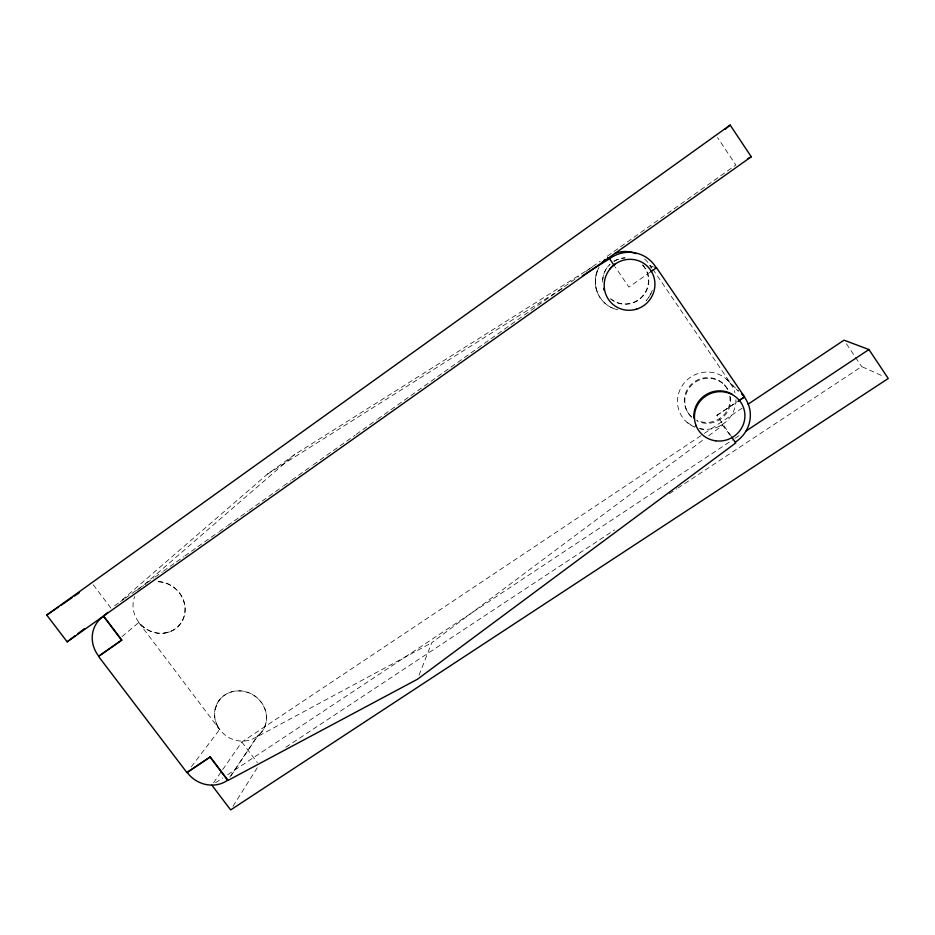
<?xml version="1.0" encoding="UTF-8"?>
<svg xmlns="http://www.w3.org/2000/svg" width="935" height="935" viewBox="0 0 935 935"><rect width="100%" height="100%" fill="white"/><g stroke="black" fill="none" stroke-linecap="round" stroke-linejoin="round"><path stroke-width="0.7" stroke-dasharray="4.67 3.51" d="M215.038 709.49L217.586 702.804L220.157 699.123M419.067 675.163L431.76 642.731L703.973 439.286M232.967 806.286L258.305 766.127M229.776 777.16L257.031 736.57L260.818 733.087M231.027 775.769L257.183 736.768L431.76 642.731M213.542 782.794L221.875 770.814M222.705 769.61L241.849 742.039L703.19 434.167M191.336 766.793L219.596 729.557A26.519 24.567 32.9 0 1 224.727 695.091A26.519 24.567 32.9 0 1 260.83 701.846A26.519 24.567 32.9 0 1 257.031 736.57L257.183 736.768M122.123 599.954L267.445 474.127L294.794 454.48L594.029 265.937M144.563 584.422L294.794 454.48M121.994 636.63L138.812 622.465A26.905 24.988 41.4 0 0 182.769 619.812A26.905 24.988 41.4 0 0 157.898 581.722M136.592 590.651L143.616 585.591M708.648 435.792L722.662 425.308L722.229 424.689L718.068 426.909M114.608 605.775L119.364 602.397M120.557 601.556L124.121 599.019M125.313 598.178L145.544 583.814M146.737 582.972L153.878 577.912M155.07 577.059L162.211 571.998M163.403 571.156L175.301 562.706M176.493 561.865L183.634 556.792M184.826 555.951L196.724 547.513M197.916 546.659L218.147 532.307M219.339 531.466L226.48 526.405M227.661 525.552L239.57 517.113M240.762 516.272L247.904 511.2M249.084 510.358L260.994 501.908M262.186 501.067L282.417 486.714M283.609 485.873L290.738 480.8M291.93 479.959L312.161 465.607M313.354 464.753L355.008 435.207M356.2 434.366L376.431 420.002M377.623 419.16L578.753 276.456M585.894 271.395L600.176 261.262M607.318 256.19L735.857 165.004L717.496 137.503M138.742 622.511L219.596 729.557M650.433 266.335A29.733 29.102 -51.7 0 0 650.106 265.75L651.976 267.994M650.316 272.062L628.939 287.057L615.195 266.989M726.378 379.084L738.58 391.064M731.252 436.341L716.865 415.35L737.142 401.781M716.9 415.409L737.353 401.734M704.406 433.349L742.039 408.233M215.529 782.77L222.834 777.932M227.696 774.706L733.881 439.088M735.097 438.281L741.186 434.249M285.853 747.205L614.552 529.935M669.331 493.727L676.636 488.9M677.852 488.093L861.673 366.59L884.265 376.7M267.445 474.127L565.079 286.729M169.41 631.92L161.778 633.381M703.716 429.329L698.959 428.557M650.106 265.75L653.425 266.907M687.155 422.468L694.53 427.073A29.359 28.482 -25.9 0 1 687.996 379.154A29.359 28.482 -25.9 0 1 734.98 392.899M730.399 383.408L738.346 391.169M724.263 384.752L724.941 385.454M93.29 584.831L111.031 608.311M241.849 742.039L257.347 762.621M722.229 424.689L730.901 436.353M652.794 269.186L730.586 383.28M846.42 343.776L861.673 366.59M687.318 411.54L687.809 412.37M597.114 291.685C594.426 284.24 594.847 275.813 598.283 268.684A29.733 29.102 -51.7 0 0 617.883 309.836M644.636 258.983A29.721 29.09 -51.7 0 1 651.298 268.065M652.326 290.259A29.721 29.09 -51.7 0 1 646.108 300.684A29.733 29.102 -51.7 0 0 651.999 291.229M614.996 309.029A29.721 29.09 -51.7 0 1 598.973 267.316M735.903 399.724A29.359 28.482 -25.9 0 1 700.151 428.779M158.027 581.628A26.893 24.976 41.4 0 1 185.048 611.771A26.893 24.976 41.4 0 1 153.141 632.095A26.893 24.976 41.4 0 1 134.722 596.472M145.661 584.41A26.905 24.988 41.4 0 1 145.953 584.27M729.756 396.089A22.966 22.276 -26 0 1 720.441 417.98A22.966 22.276 -26 0 1 696.517 420.095M691.281 416.484A22.966 22.276 -26 0 1 693.922 382.099A22.966 22.276 -26 0 1 727.851 390.012M730.457 396.837A23.083 22.393 -25.9 0 1 721.095 418.833A23.083 22.393 -25.9 0 1 697.054 420.96M691.783 417.326A23.083 22.393 -25.9 0 1 693.793 383.28A23.083 22.393 -25.9 0 1 727.792 389.322M642.532 265.026A23.246 22.756 -51.6 0 1 642.181 296.43A23.246 22.756 -51.6 0 1 610.976 299.013M602.619 282.031A23.246 22.756 -51.6 0 1 610.041 264.231A23.363 22.872 -51.6 0 0 602.701 280.57M613.991 261.216A23.246 22.756 -51.6 0 1 624.931 257.861M642.812 265.131A23.363 22.872 -51.6 0 1 641.878 297.295A23.363 22.872 -51.6 0 1 609.865 298.218M614.12 261.309A23.363 22.872 -51.6 0 1 625.118 257.931M217.411 725.654A26.507 24.567 32.9 0 0 262.279 731.217A26.507 24.567 32.9 0 0 242.118 691.012A26.507 24.567 32.9 0 0 217.411 725.654"/><path stroke-width="1.4" d="M121.772 640.078L98.771 656.218A29.324 26.998 41 0 1 103.738 616.27L121.772 640.078L98.537 656.405L186.93 772.602L210.246 756.929L227.801 780.106A28.868 26.496 32.7 0 1 187.129 772.392L210.246 756.929M107.817 612.343L103.411 616.153L121.62 640.206M724.976 129.392L730.153 125.068L751.272 156.776L67.168 641.831L46.75 615.055L730.153 125.068M67.168 641.831L75.244 635.66M77.558 633.895L84.477 628.601M650.783 271.758L656.522 267.726L744.564 396.908L738.556 400.928M46.75 615.055L58.776 606.815M61.184 605.167L72.007 597.734M74.403 596.086L79.218 592.79M738.334 400.986L744.295 397.001A32.234 31.206 -24 0 1 735.237 442.173M748.105 404.189L844.013 340.176L868.942 349.538L888.25 378.488L230.665 809.932L211.883 785.19M746.048 431.023L868.942 349.538M582.365 275.848L609.538 258.738A32.655 31.954 -50.6 0 1 656.253 267.901L655.014 267.457M747.416 158.833L751.272 156.776M607.586 257.406L609.526 258.738L614.388 265.82M741.572 393.986L744.564 396.908M210.13 757.093L227.848 780.491L417.489 679.219L735.763 442.933L731.661 436.949M603.729 260.795A29.721 29.09 -51.7 0 1 605.155 259.404M614.611 253.514A29.721 29.09 -51.7 0 1 636.209 253.654M602.315 262.384A29.733 29.102 -51.7 0 1 603.963 260.561M604.279 289.99A23.246 22.756 -51.6 0 1 603.718 288.459M604.361 290.212A23.363 22.872 -51.6 0 1 603.8 288.681M609.784 268.941A25.572 25.023 -50.5 0 1 615.09 263.95M696.271 426.477A25.245 24.427 -24.1 0 1 695.57 424.887M693.945 418.132A25.245 24.427 -24.1 0 1 705.867 394.769A25.245 24.427 -24.1 0 1 732.304 394.289M636.7 309.099A25.712 25.163 -50.4 0 0 647.078 265.984A25.712 25.163 -50.4 0 0 604.887 279.308A25.712 25.163 -50.4 0 0 636.7 309.099M715.719 440.829A25.385 24.567 -23.9 0 0 743.255 406.947A25.385 24.567 -23.9 0 0 700.07 401.267A25.385 24.567 -23.9 0 0 715.719 440.829"/></g></svg>
